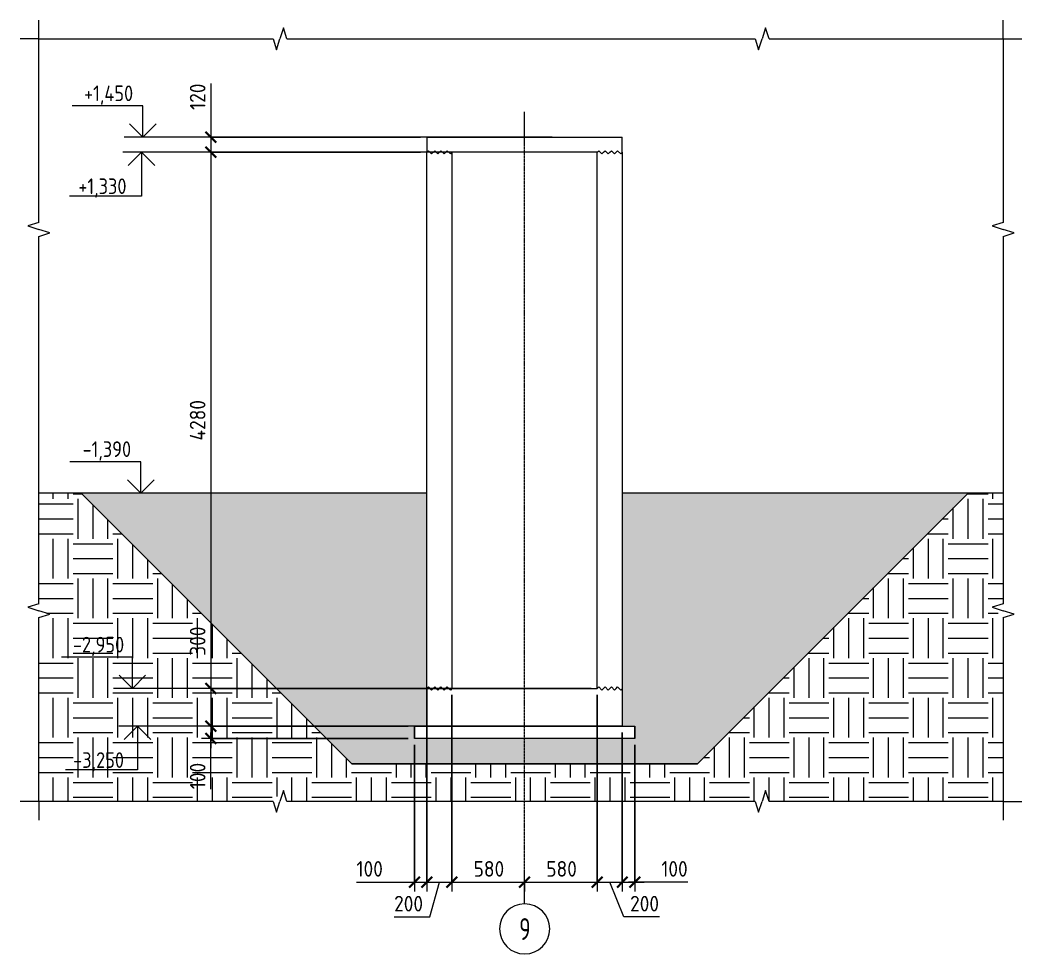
# Model space of a CAD drawing. Header units: millimetres. Extents: x 30199 to 68228, y -5153 to 33546.
# Drawn here: x 36478 to 44476, y -5068 to 2385 of the extents above; entities that cross this region are included whole.
import ezdxf

# ---------------------------------------------------------------- set-up
doc = ezdxf.new("R2010")
doc.units = ezdxf.units.MM
doc.linetypes.add('02 Штрихпунктирная _20 мм_', pattern=[25, 20, -2.5, 0, -2.5])
for name, color, linetype, lineweight in [('AA_Dim', 7, 'Continuous', 9), ('AA_Dim-50', 7, 'Continuous', 9), ('AA_Linii', 7, 'Continuous', 9), ('AA_Oformlenie', 7, 'Continuous', 9), ('AA_Vinoska', 7, 'Continuous', 9), ('AA_Visotnaya otmetka', 7, 'Continuous', 9), ('AF_Perekritie_Опалубка', 253, 'Continuous', 20), ('AF_Pokritie', 7, 'Continuous', 9), ('AF_Stena_Опалубка', 253, 'Continuous', 20), ('KR_Fundament', 7, 'Continuous', 20), ('Оси', 7, 'Continuous', 9)]:
    doc.layers.add(name, color=color, linetype=linetype, lineweight=lineweight)
doc.styles.add('ISOCPEUR_5', font='isocpeur.TTF', dxfattribs={"width": 0.7, "height": 175})
doc.styles.add('ISOCPEUR_6', font='isocpeur.TTF', dxfattribs={"width": 0.85, "height": 125})
doc.styles.add('ISOCPEUR_7', font='isocpeur.TTF', dxfattribs={"width": 0.9, "height": 125})
doc.dimstyles.new('00_Точн_3_знака__прозр__2', dxfattribs={"dimscale": 304.8, "dimtxt": 125.344371, "dimasz": 0.278871, "dimexe": 0.246063, "dimexo": 0.164042, "dimgap": 0.016404, "dimtad": 1, "dimdec": 3, "dimrnd": 0.001, "dimdsep": 46, "dimtxsty": 'ISOCPEUR_7', "dimblk1": 'OBLIQUE', "dimblk2": 'OBLIQUE', "dimsah": 1, "dimcen": 0.09, "dimdle": 0.246063, "dimazin": 0, "dimtfac": 1, "dimtdec": 4, "dimtix": 1, "dimtmove": 1, "dimatfit": 3, "dimfxl": 1, "dimtvp": 1, "dimtolj": 1, "dimtzin": 0, "dimlwd": 18, "dimlwe": 18, "dimarcsym": 2})
doc.dimstyles.new('00_Точн_3_знака__прозр__3', dxfattribs={"dimscale": 304.8, "dimtxt": 125.344371, "dimasz": 0.278871, "dimexe": 0.246063, "dimexo": 0.164042, "dimgap": 0.016404, "dimtad": 1, "dimdec": 3, "dimrnd": 0.001, "dimdsep": 46, "dimtxsty": 'ISOCPEUR_7', "dimblk1": 'OBLIQUE', "dimblk2": 'OBLIQUE', "dimsah": 1, "dimcen": 0.09, "dimdle": 0.246063, "dimazin": 0, "dimtfac": 1, "dimtdec": 4, "dimtix": 1, "dimtmove": 0, "dimatfit": 3, "dimfxl": 1, "dimtvp": 1, "dimtolj": 1, "dimtzin": 0, "dimlwd": 18, "dimlwe": 18, "dimarcsym": 2})

# ---------------------------------------------------------------- blocks, each defined once
blk = doc.blocks.new('Последовательность узлов - 3мм масшт20 маскировка-904226-1-1 Опалубка')
at = {"layer": 'AA_Oformlenie'}
for p, q in [((32585.1, 1330), (32597.6, 1342.5)), ((32622.6, 1317.5), (32597.6, 1342.5)), ((32635.1, 1330), (32622.6, 1317.5)), ((32635.1, 1330), (32647.6, 1342.5)), ((32672.6, 1317.5), (32647.6, 1342.5)), ((32685.1, 1330), (32672.6, 1317.5)), ((32685.1, 1330), (32697.6, 1342.5)), ((32722.6, 1317.5), (32697.6, 1342.5)), ((32735.1, 1330), (32722.6, 1317.5)), ((32735.1, 1330), (32747.6, 1342.5)), ((32772.6, 1317.5), (32747.6, 1342.5)), ((32785.1, 1330), (32772.6, 1317.5))]:
    blk.add_line(p, q, dxfattribs=at)
blk = doc.blocks.new('011_Прямоугольник обрыва _ЭлУзла_ - 011_Прямоугольник обрыва _ЭлУзла_-4150261-1-1 Опалубка')
at = {"layer": 'AA_Oformlenie'}
for p, q in [((28127.4, 769.9), (28127.4, 2235)), ((28127.4, 2235), (29996.8, 2235)), ((30108.1, 2235), (33845.6, 2235)), ((33956.9, 2235), (35825.1, 2235)), ((35825.1, 2235), (35825.1, 769.9)), ((28127.4, -2273), (28127.4, 658.6)), ((35825.1, 658.6), (35825.1, -2273)), ((28127.4, -3850.8), (28127.4, -2384.3)), ((35825.1, -2384.3), (35825.1, -3850.8)), ((29996.8, -3850.8), (28127.4, -3850.8)), ((33845.6, -3850.8), (30108.1, -3850.8)), ((35825.1, -3850.8), (33956.9, -3850.8))]:
    blk.add_line(p, q, dxfattribs=at)
blk = doc.blocks.new('Ось сетки - d_4мм-2765513-1-1 Опалубка')
at = {"layer": 'Оси'}
for start, end in [(0, 180), (0, 180), (180, 360), (180, 360)]:
    blk.add_arc((32005.1, -4868.3), 200, start, end, dxfattribs=at)
blk = doc.blocks.new('Высотные отметки - Стрелка вверх-400292-1-1 Опалубка')
at = {"layer": 'AA_Vinoska'}
for p, q in [((28940.6, -1140), (28375.6, -1140)), ((28940.6, -1390), (28940.6, -1140)), ((28940.6, -1390), (28834.5, -1283.9)), ((28940.6, -1390), (29046.7, -1283.9)), ((29090.6, -1390), (28790.6, -1390))]:
    blk.add_line(p, q, dxfattribs=at)
blk = doc.blocks.new('DIMBLOCK14-1-1 Опалубка')
at = {"layer": 'AA_Dim-50', "lineweight": 18}
for p, q in [((38000.9, 1878.6), (38000.9, 1618.1)), ((38000.9, 1618.1), (38000.9, 1390)), ((38000.9, 1525), (38000.9, 1330)), ((39675.6, 1450), (37925.9, 1450)), ((38000.9, 1450), (39675.6, 1450)), ((39675.6, 1330), (37925.9, 1330)), ((38000.9, 1330), (39675.6, 1330))]:
    blk.add_line(p, q, dxfattribs=at)
at = {"layer": 'AA_Dim-50', "lineweight": 30}
for p, q in [((38000.9, 1450), (37958.4, 1492.5)), ((38000.9, 1450), (38043.4, 1407.5)), ((38000.9, 1330), (37958.4, 1372.5)), ((38000.9, 1330), (38043.4, 1287.5))]:
    blk.add_line(p, q, dxfattribs=at)
at = {"layer": 'AA_Dim-50', "color": 0, "lineweight": 18, "insert": (37833.1, 1668.1), "char_height": 125, "width": 252.581, "attachment_point": 1, "rotation": 90, "line_spacing_factor": 1.135194, "style": 'ISOCPEUR_7'}
blk.add_mtext('120', dxfattribs=at)
blk = doc.blocks.new('_Oblique')
at = {"color": 0, "linetype": 'ByBlock', "lineweight": -2}
blk.add_line((-0.5, -0.5), (0.5, 0.5), dxfattribs=at)
blk = doc.blocks.new('DIMBLOCK15-1-1 Опалубка')
at = {"layer": 'AA_Dim-50', "lineweight": 30}
for p, q in [((38000.9, 1330), (37958.4, 1372.5)), ((38000.9, 1330), (38043.4, 1287.5)), ((38000.9, -2950), (37958.4, -2907.5)), ((38000.9, -2950), (38043.4, -2992.5))]:
    blk.add_line(p, q, dxfattribs=at)
at = {"layer": 'AA_Dim-50', "lineweight": 18}
for p, q in [((39675.6, 1330), (37925.9, 1330)), ((38000.9, 1330), (38000.9, -2950)), ((38000.9, 1330), (39675.6, 1330)), ((41035.6, -2950), (37925.9, -2950)), ((38000.9, -2950), (41035.6, -2950))]:
    blk.add_line(p, q, dxfattribs=at)
at = {"layer": 'AA_Dim-50', "color": 0, "lineweight": 18, "insert": (37833.1, -970.8), "char_height": 125, "width": 385.966, "attachment_point": 1, "rotation": 90, "line_spacing_factor": 1.135194, "style": 'ISOCPEUR_7'}
blk.add_mtext('4280', dxfattribs=at)
blk = doc.blocks.new('DIMBLOCK16-1-1 Опалубка')
at = {"layer": 'AA_Dim-50', "lineweight": 18}
for p, q in [((38000.9, -2454.4), (38000.9, -2738.5)), ((38000.9, -2738.5), (38000.9, -3100)), ((41035.6, -2950), (37925.9, -2950)), ((38000.9, -2950), (38000.9, -3250)), ((38000.9, -2950), (41035.6, -2950)), ((39575.6, -3250), (37925.9, -3250)), ((38000.9, -3250), (39575.6, -3250))]:
    blk.add_line(p, q, dxfattribs=at)
at = {"layer": 'AA_Dim-50', "lineweight": 30}
for p, q in [((38000.9, -2950), (37958.4, -2907.5)), ((38000.9, -2950), (38043.4, -2992.5)), ((38000.9, -3250), (37958.4, -3207.5)), ((38000.9, -3250), (38043.4, -3292.5))]:
    blk.add_line(p, q, dxfattribs=at)
at = {"layer": 'AA_Dim-50', "color": 0, "lineweight": 18, "insert": (37833.1, -2688.5), "char_height": 125, "width": 280.961, "attachment_point": 1, "rotation": 90, "line_spacing_factor": 1.135194, "style": 'ISOCPEUR_7'}
blk.add_mtext('300', dxfattribs=at)
blk = doc.blocks.new('DIMBLOCK17-1-1 Опалубка')
at = {"layer": 'AA_Dim-50', "lineweight": 18}
for p, q in [((39575.6, -3250), (37925.9, -3250)), ((38000.9, -3250), (38000.9, -3425)), ((38000.9, -3250), (39575.6, -3250)), ((39575.6, -3350), (37925.9, -3350)), ((38000.9, -3492.8), (38000.9, -3300)), ((38000.9, -3350), (39575.6, -3350)), ((38000.9, -3753.3), (38000.9, -3492.8))]:
    blk.add_line(p, q, dxfattribs=at)
at = {"layer": 'AA_Dim-50', "lineweight": 30}
for p, q in [((38000.9, -3250), (37958.4, -3207.5)), ((38000.9, -3250), (38043.4, -3292.5)), ((38000.9, -3350), (37958.4, -3307.5)), ((38000.9, -3350), (38043.4, -3392.5))]:
    blk.add_line(p, q, dxfattribs=at)
at = {"layer": 'AA_Dim-50', "color": 0, "lineweight": 18, "insert": (37833.1, -3753.3), "char_height": 125, "width": 252.581, "attachment_point": 1, "rotation": 90, "line_spacing_factor": 1.135194, "style": 'ISOCPEUR_7'}
blk.add_mtext('100', dxfattribs=at)
blk = doc.blocks.new('DIMBLOCK18-1-1 Опалубка')
at = {"layer": 'AA_Dim-50', "lineweight": 18}
for p, q in [((39725.6, -3000), (39725.6, -4569.6)), ((39725.6, -4494.6), (39725.6, -3000)), ((39625.6, -3400), (39625.6, -4569.6)), ((39625.6, -4494.6), (39625.6, -3400)), ((39163.7, -4494.6), (39424.2, -4494.6)), ((39424.2, -4494.6), (39675.6, -4494.6)), ((39550.6, -4494.6), (39725.6, -4494.6))]:
    blk.add_line(p, q, dxfattribs=at)
at = {"layer": 'AA_Dim-50', "lineweight": 30}
for p, q in [((39625.6, -4494.6), (39668.1, -4452.1)), ((39725.6, -4494.6), (39768.1, -4452.1)), ((39625.6, -4494.6), (39583.1, -4537.1)), ((39725.6, -4494.6), (39683.1, -4537.1))]:
    blk.add_line(p, q, dxfattribs=at)
at = {"layer": 'AA_Dim-50', "color": 0, "lineweight": 18, "insert": (39163.7, -4326.8), "char_height": 125, "width": 252.581, "attachment_point": 1, "line_spacing_factor": 1.135194, "style": 'ISOCPEUR_7'}
blk.add_mtext('100', dxfattribs=at)
blk = doc.blocks.new('DIMBLOCK19-1-1 Опалубка')
at = {"layer": 'AA_Dim-50', "lineweight": 18}
for p, q in [((39725.6, -3000), (39725.6, -4569.6)), ((39725.6, -4494.6), (39725.6, -3000)), ((39925.6, -3000), (39925.6, -4569.6)), ((39925.6, -4494.6), (39925.6, -3000)), ((39725.6, -4494.6), (39925.6, -4494.6)), ((39748, -4772.2), (39825.6, -4494.6)), ((39463.9, -4772.2), (39748, -4772.2))]:
    blk.add_line(p, q, dxfattribs=at)
at = {"layer": 'AA_Dim-50', "lineweight": 30}
for p, q in [((39725.6, -4494.6), (39768.1, -4452.1)), ((39925.6, -4494.6), (39968.1, -4452.1)), ((39725.6, -4494.6), (39683.1, -4537.1)), ((39925.6, -4494.6), (39883.1, -4537.1))]:
    blk.add_line(p, q, dxfattribs=at)
at = {"layer": 'AA_Dim-50', "color": 0, "lineweight": 18, "insert": (39463.9, -4604.4), "char_height": 125, "width": 280.961, "attachment_point": 1, "line_spacing_factor": 1.135194, "style": 'ISOCPEUR_7'}
blk.add_mtext('200', dxfattribs=at)
blk = doc.blocks.new('DIMBLOCK20-1-1 Опалубка')
at = {"layer": 'AA_Dim-50', "lineweight": 18}
for p, q in [((39925.6, -3000), (39925.6, -4569.6)), ((39925.6, -4494.6), (39925.6, -3000)), ((39925.6, -4494.6), (40505.6, -4494.6)), ((40505.6, -4484.5), (40505.6, -4569.6)), ((40505.6, -4494.6), (40505.6, -4484.5))]:
    blk.add_line(p, q, dxfattribs=at)
at = {"layer": 'AA_Dim-50', "lineweight": 30}
for p, q in [((39925.6, -4494.6), (39968.1, -4452.1)), ((40505.6, -4494.6), (40548.1, -4452.1)), ((39925.6, -4494.6), (39883.1, -4537.1)), ((40505.6, -4494.6), (40463.1, -4537.1))]:
    blk.add_line(p, q, dxfattribs=at)
at = {"layer": 'AA_Dim-50', "color": 0, "lineweight": 18, "insert": (40098.6, -4326.8), "char_height": 125, "width": 280.961, "attachment_point": 1, "line_spacing_factor": 1.135194, "style": 'ISOCPEUR_7'}
blk.add_mtext('580', dxfattribs=at)
blk = doc.blocks.new('DIMBLOCK21-1-1 Опалубка')
at = {"layer": 'AA_Dim-50', "lineweight": 18}
for p, q in [((41085.6, -3000), (41085.6, -4569.6)), ((41085.6, -4494.6), (41085.6, -3000)), ((40505.6, -4484.5), (40505.6, -4569.6)), ((40505.6, -4494.6), (40505.6, -4484.5)), ((40505.6, -4494.6), (41085.6, -4494.6))]:
    blk.add_line(p, q, dxfattribs=at)
at = {"layer": 'AA_Dim-50', "lineweight": 30}
for p, q in [((40505.6, -4494.6), (40548.1, -4452.1)), ((41085.6, -4494.6), (41128.1, -4452.1)), ((40505.6, -4494.6), (40463.1, -4537.1)), ((41085.6, -4494.6), (41043.1, -4537.1))]:
    blk.add_line(p, q, dxfattribs=at)
at = {"layer": 'AA_Dim-50', "color": 0, "lineweight": 18, "insert": (40678.6, -4326.8), "char_height": 125, "width": 280.961, "attachment_point": 1, "line_spacing_factor": 1.135194, "style": 'ISOCPEUR_7'}
blk.add_mtext('580', dxfattribs=at)
blk = doc.blocks.new('DIMBLOCK22-1-1 Опалубка')
at = {"layer": 'AA_Dim-50', "lineweight": 18}
for p, q in [((41085.6, -3000), (41085.6, -4569.6)), ((41085.6, -4494.6), (41085.6, -3000)), ((41285.6, -3300), (41285.6, -4569.6)), ((41285.6, -4494.6), (41285.6, -3300)), ((41085.6, -4494.6), (41285.6, -4494.6)), ((41297.5, -4772.2), (41185.6, -4494.6)), ((41581.6, -4772.2), (41297.5, -4772.2))]:
    blk.add_line(p, q, dxfattribs=at)
at = {"layer": 'AA_Dim-50', "lineweight": 30}
for p, q in [((41085.6, -4494.6), (41128.1, -4452.1)), ((41285.6, -4494.6), (41328.1, -4452.1)), ((41085.6, -4494.6), (41043.1, -4537.1)), ((41285.6, -4494.6), (41243.1, -4537.1))]:
    blk.add_line(p, q, dxfattribs=at)
at = {"layer": 'AA_Dim-50', "color": 0, "lineweight": 18, "insert": (41347.5, -4604.4), "char_height": 125, "width": 280.961, "attachment_point": 1, "line_spacing_factor": 1.135194, "style": 'ISOCPEUR_7'}
blk.add_mtext('200', dxfattribs=at)
blk = doc.blocks.new('DIMBLOCK23-1-1 Опалубка')
at = {"layer": 'AA_Dim-50', "lineweight": 18}
for p, q in [((41285.6, -3300), (41285.6, -4569.6)), ((41285.6, -4494.6), (41285.6, -3300)), ((41385.6, -3400), (41385.6, -4569.6)), ((41385.6, -4494.6), (41385.6, -3400)), ((41285.6, -4494.6), (41460.6, -4494.6)), ((41546.9, -4494.6), (41335.6, -4494.6)), ((41807.4, -4494.6), (41546.9, -4494.6))]:
    blk.add_line(p, q, dxfattribs=at)
at = {"layer": 'AA_Dim-50', "lineweight": 30}
for p, q in [((41285.6, -4494.6), (41328.1, -4452.1)), ((41385.6, -4494.6), (41428.1, -4452.1)), ((41285.6, -4494.6), (41243.1, -4537.1)), ((41385.6, -4494.6), (41343.1, -4537.1))]:
    blk.add_line(p, q, dxfattribs=at)
at = {"layer": 'AA_Dim-50', "color": 0, "lineweight": 18, "insert": (41596.9, -4326.8), "char_height": 125, "width": 252.581, "attachment_point": 1, "line_spacing_factor": 1.135194, "style": 'ISOCPEUR_7'}
blk.add_mtext('100', dxfattribs=at)
blk = doc.blocks.new('Высотные отметки - Стрелка вниз высокая-400290-1-1 Опалубка')
at = {"layer": 'AA_Vinoska'}
for p, q in [((29065.9, -3250), (28765.9, -3250)), ((28915.9, -3250), (28809.8, -3356.1)), ((28915.9, -3250), (28915.9, -3600)), ((28915.9, -3250), (29022, -3356.1)), ((28915.9, -3600), (28340.9, -3600))]:
    blk.add_line(p, q, dxfattribs=at)

msp = doc.modelspace()

# ---------------------------------------------------------------- hatches: boundary and pattern name
at = {"layer": 'AA_Oformlenie'}
h = msp.add_hatch(dxfattribs=at)
h.set_pattern_fill('FP_4', color=250, style=0, pattern_type=2)
h.set_pattern_definition([(0, (37854.3, 825), (317.5, 317.5), [317.5, -317.5]), (0, (37854.3, 944.06), (317.5, 317.5), [317.5, -317.5]), (0, (37854.3, 1063.12), (317.5, 317.5), [317.5, -317.5]), (90, (37894, 1102.8), (-317.5, 317.5), [317.5, -317.5]), (90, (38013.06, 1102.8), (-317.5, 317.5), [317.5, -317.5]), (90, (38132.12, 1102.8), (-317.5, 317.5), [317.5, -317.5])])
h.paths.add_polyline_path([(38497.3465, -3850.7799), (38497.3465, -3810.6245), (38552.3465, -3810.6245), (38552.3465, -3850.7799), (38580.5008, -3764.1298), (38608.6551, -3850.7799), (42346.1987, -3850.7799), (42346.1987, -3810.6245), (42401.1987, -3810.6245), (42401.1987, -3850.7799), (42429.353, -3764.1298), (42457.5073, -3850.7799), (44325.6248, -3850.7799), (44325.6248, -2384.335), (44285.4693, -2384.335), (44285.4693, -2329.335), (44325.6248, -2329.335), (44238.9746, -2301.1806), (44325.6248, -2273.0263), (44325.6248, -1390), (44045.6248, -1390), (41885.6248, -3550), (39125.6248, -3550), (36965.6248, -1390), (36627.9204, -1390), (36627.9204, -2273.0263), (36667.1731, -2273.0263), (36667.1731, -2329.335), (36627.9204, -2329.335), (36714.5229, -2356.835), (36627.9204, -2384.335), (36627.9204, -3850.7799), (37420.2155, -3850.7799)])
h = msp.add_hatch(dxfattribs=at)
h.set_pattern_fill('FP_3', color=250, style=0, pattern_type=2)
h.set_pattern_definition([(0, (37854.31, 825), (203.2, 50.8), [16.764, -135.636, 16.764, -135.636, -812.8]), (0, (37854.31, 825), (203.2, 50.8), [-304.8, 16.764, -288.036, 16.764, -135.636, -355.6]), (0, (37854.31, 825), (203.2, 50.8), [-762, 16.764, -84.836, 16.764, -237.236]), (120, (37930.51, 850.4), (-145.5941, 150.57636), [16.764, -135.636, 16.764, -135.636, -812.8]), (120, (37930.51, 850.4), (-145.5941, 150.57636), [-304.8, 16.764, -288.036, 16.764, -135.636, -355.6]), (120, (37930.51, 850.4), (-145.5941, 150.57636), [-762, 16.764, -84.836, 16.764, -237.236]), (240, (37955.91, 952), (-57.6059, -201.37636), [16.764, -135.636, 16.764, -135.636, -812.8]), (240, (37955.91, 952), (-57.6059, -201.37636), [-304.8, 16.764, -288.036, 16.764, -135.636, -355.6]), (240, (37955.91, 952), (-57.6059, -201.37636), [-762, 16.764, -84.836, 16.764, -237.236])])
h.paths.add_polyline_path([(41885.6248, -3550), (44045.6248, -1390), (41285.6248, -1390), (41285.6248, -3250), (41385.6248, -3250), (41385.6248, -3350), (39625.6248, -3350), (39625.6248, -3250), (39725.6248, -3250), (39725.6248, -1390), (36965.6248, -1390), (39125.6248, -3550), (40470.4991, -3550)])

# ---------------------------------------------------------------- linework, layer by layer
at = {"layer": 'AA_Linii'}
for p, q in [((36965.6248, -1390), (36627.9204, -1390)), ((39725.6248, -1390), (36965.6248, -1390)), ((36965.6248, -1390), (39125.6248, -3550)), ((39125.6248, -3550), (36965.6248, -1390)), ((39725.6248, -3250), (39725.6248, -1390)), ((44045.6248, -1390), (41285.6248, -1390)), ((41285.6248, -1390), (41285.6248, -3250)), ((41885.6248, -3550), (44045.6248, -1390)), ((44045.6248, -1390), (41885.6248, -3550)), ((44325.6248, -1390), (44045.6248, -1390)), ((39625.6248, -3350), (39625.6248, -3250)), ((39625.6248, -3250), (39725.6248, -3250)), ((41285.6248, -3250), (41385.6248, -3250)), ((41385.6248, -3250), (41385.6248, -3350)), ((41385.6248, -3350), (39625.6248, -3350)), ((39125.6248, -3550), (41885.6248, -3550)), ((41885.6248, -3550), (39125.6248, -3550))]:
    msp.add_line(p, q, dxfattribs=at)
at = {"layer": 'AA_Vinoska'}
for p, q in [((36627.9204, 2235), (36627.9204, 2385)), ((38580.5008, 2321.6501), (38552.3465, 2235)), ((38608.6551, 2235), (38580.5008, 2321.6501)), ((42429.353, 2321.6501), (42401.1987, 2235)), ((42457.5073, 2235), (42429.353, 2321.6501)), ((44325.6248, 2235), (44325.6248, 2385)), ((36627.9204, 2235), (36477.9204, 2235)), ((38497.3465, 2235), (38524.8465, 2148.3975)), ((38524.8465, 2148.3975), (38552.3465, 2235)), ((42346.1987, 2235), (42373.6987, 2148.3975)), ((42373.6987, 2148.3975), (42401.1987, 2235)), ((44325.6248, 2235), (44475.6248, 2235)), ((36627.9204, 769.8637), (36541.2702, 741.7094)), ((36541.2702, 741.7094), (36627.9204, 713.555)), ((44325.6248, 769.8637), (44238.9746, 741.7094)), ((44238.9746, 741.7094), (44325.6248, 713.555)), ((36714.5229, 686.055), (36627.9204, 713.555)), ((36627.9204, 658.555), (36714.5229, 686.055)), ((44412.2273, 686.055), (44325.6248, 713.555)), ((44325.6248, 658.555), (44412.2273, 686.055)), ((36627.9204, -2273.0263), (36541.2702, -2301.1806)), ((36541.2702, -2301.1806), (36627.9204, -2329.335)), ((44325.6248, -2273.0263), (44238.9746, -2301.1806)), ((44238.9746, -2301.1806), (44325.6248, -2329.335)), ((36714.5229, -2356.835), (36627.9204, -2329.335)), ((36627.9204, -2384.335), (36714.5229, -2356.835)), ((44412.2273, -2356.835), (44325.6248, -2329.335)), ((44325.6248, -2384.335), (44412.2273, -2356.835)), ((38580.5008, -3764.1298), (38552.3465, -3850.7799)), ((38608.6551, -3850.7799), (38580.5008, -3764.1298)), ((42429.353, -3764.1298), (42401.1987, -3850.7799)), ((42457.5073, -3850.7799), (42429.353, -3764.1298)), ((36627.9204, -3850.7799), (36477.9204, -3850.7799)), ((36627.9204, -3850.7799), (36627.9204, -4000.7799)), ((38497.3465, -3850.7799), (38524.8465, -3937.3825)), ((38524.8465, -3937.3825), (38552.3465, -3850.7799)), ((42346.1987, -3850.7799), (42373.6987, -3937.3825)), ((42373.6987, -3937.3825), (42401.1987, -3850.7799)), ((44325.6248, -3850.7799), (44475.6248, -3850.7799)), ((44325.6248, -3850.7799), (44325.6248, -4000.7799))]:
    msp.add_line(p, q, dxfattribs=at)
at = {"layer": 'AA_Visotnaya otmetka'}
for p, q in [((40726.6989, 1450), (37458.3335, 1450)), ((40726.6989, 1450), (40726.6989, 1450)), ((40747.8504, 1330), (37447.8681, 1330)), ((40747.8504, 1330), (40747.8504, 1330)), ((38542.0728, -1390), (37441.1614, -1390)), ((38542.0728, -1390), (38542.0728, -1390)), ((40750.9835, -2950), (37374.6097, -2950)), ((40750.9835, -2950), (40750.9835, -2950)), ((40782.9707, -3250), (37416.4716, -3250)), ((40782.9707, -3250), (40782.9707, -3250))]:
    msp.add_line(p, q, dxfattribs=at)
at = {"layer": 'AF_Perekritie_Опалубка'}
for p, q in [((39725.6248, 1450), (41285.6248, 1450)), ((39725.6248, 1450), (39725.6248, 1330)), ((41285.6248, 1330), (41285.6248, 1450)), ((41085.6248, 1330), (39925.6248, 1330))]:
    msp.add_line(p, q, dxfattribs=at)
at = {"layer": 'AF_Pokritie', "lineweight": 20}
for p, q in [((39625.6248, -3250), (41385.6248, -3250)), ((39625.6248, -3250), (39625.6248, -3350)), ((41385.6248, -3350), (41385.6248, -3250)), ((41385.6248, -3350), (39625.6248, -3350))]:
    msp.add_line(p, q, dxfattribs=at)
at = {"layer": 'AF_Stena_Опалубка'}
for p, q in [((39725.6248, -2950), (39725.6248, 1330)), ((39925.6248, 1330), (39925.6248, -2950)), ((41085.6248, -2950), (41085.6248, 1330)), ((41285.6248, 1330), (41285.6248, -2950))]:
    msp.add_line(p, q, dxfattribs=at)
at = {"layer": 'KR_Fundament'}
for p, q in [((39725.6248, -2950), (39725.6248, -3250)), ((39925.6248, -2950), (41085.6248, -2950)), ((41285.6248, -2950), (41285.6248, -3250)), ((41285.6248, -3250), (39725.6248, -3250))]:
    msp.add_line(p, q, dxfattribs=at)
at = {"layer": 'Оси'}
for p, q in [((40505.6248, 1401.542), (40505.6248, 1651.542)), ((40505.6248, -4668.308), (40505.6248, -4418.308))]:
    msp.add_line(p, q, dxfattribs=at)
at = {"layer": 'Оси', "linetype": '02 Штрихпунктирная _20 мм_'}
msp.add_line((40505.6248, -4418.308), (40505.6248, 1401.542), dxfattribs=at)

# ---------------------------------------------------------------- block references
at = {"layer": 'AA_Oformlenie'}
for name, p in [('011_Прямоугольник обрыва _ЭлУзла_ - 011_Прямоугольник обрыва _ЭлУзла_-4150261-1-1 Опалубка', (8500.5632, 0)), ('Последовательность узлов - 3мм масшт20 маскировка-904226-1-1 Опалубка', (7140.5632, 0)), ('Последовательность узлов - 3мм масшт20 маскировка-904226-1-1 Опалубка', (8500.5632, 0)), ('Последовательность узлов - 3мм масшт20 маскировка-904226-1-1 Опалубка', (7140.5632, -4280)), ('Последовательность узлов - 3мм масшт20 маскировка-904226-1-1 Опалубка', (8500.5632, -4280))]:
    msp.add_blockref(name, p, dxfattribs=at)
at = {"layer": 'AA_Vinoska'}
for name in ['Высотные отметки - Стрелка вверх-400292-1-1 Опалубка', 'Высотные отметки - Стрелка вниз высокая-400290-1-1 Опалубка']:
    msp.add_blockref(name, (8500.5632, 0), dxfattribs=at)
at = {"layer": 'AA_Visotnaya otmetka'}
for name, p in [('Высотные отметки - Стрелка вверх-400292-1-1 Опалубка', (8517.7352, 2840)), ('Высотные отметки - Стрелка вниз высокая-400290-1-1 Опалубка', (8531.9596, 4580)), ('Высотные отметки - Стрелка вверх-400292-1-1 Опалубка', (8434.0115, -1560))]:
    msp.add_blockref(name, p, dxfattribs=at)
at = {"layer": 'Оси'}
msp.add_blockref('Ось сетки - d_4мм-2765513-1-1 Опалубка', (8500.5632, 0), dxfattribs=at)

# ---------------------------------------------------------------- texts
at = {"layer": 'AA_Visotnaya otmetka', "char_height": 125, "attachment_point": 1, "line_spacing_factor": 1.135194, "style": 'ISOCPEUR_6'}
for s, insert, width in [('+1,450', (36989.0577, 1862.8398), 466.262028), ('+1,330', (36943.6058, 1121.341), 454.22946), ('-1,390', (36976.8992, -977.1602), 454.22946), ('-2,950', (36899.6936, -2537.1602), 479.798668), ('-3,250', (36901.5555, -3458.659), 479.798668)]:
    msp.add_mtext(s, dxfattribs=dict(at, insert=insert, width=width))
at = {"layer": 'Оси', "insert": (40462.6844, -4782.0778), "char_height": 175, "width": 103.818531, "attachment_point": 1, "style": 'ISOCPEUR_5'}
msp.add_mtext('\\fISOCPEUR|b0|i0|c204|p34|;\\W.7;9', dxfattribs=at)

# ---------------------------------------------------------------- dimensions: what is measured, and where the dimension line sits
at = {"layer": 'AA_Dim', "lineweight": 18}
for base, p1, p2, override, picture, middle in [((38000.9156, 1330), (39725.6248, 1450), (39725.6248, 1330), {"dimpost": '<>', "dimfxl": 120}, 'DIMBLOCK14-1-1 Опалубка', (37916.4091, 1794.4313)), ((38000.9156, -3250), (41085.6248, -2950), (39625.6248, -3250), {"dimpost": '<>', "dimfxl": 1490.503271}, 'DIMBLOCK16-1-1 Опалубка', (37916.4091, -2548.0301)), ((38000.9156, -3350), (39625.6248, -3250), (39625.6248, -3350), {"dimpost": '<>', "dimfxl": 100}, 'DIMBLOCK17-1-1 Опалубка', (37916.4091, -3627.0115))]:
    dim = msp.add_linear_dim(base=base, p1=p1, p2=p2, angle=90, dimstyle='00_Точн_3_знака__прозр__2', override=override, dxfattribs=at)
    dim.commit()
    dim.dimension.update_dxf_attribs({"geometry": picture, "text_midpoint": middle, "dimtype": 160, "text_rotation": 90})
dim = msp.add_linear_dim(base=(38000.9156, -2950), p1=(39725.6248, 1330), p2=(41085.6248, -2950), angle=90, dimstyle='00_Точн_3_знака__прозр__3', override={"dimpost": '<>', "dimfxl": 4490.879647}, dxfattribs=at)
dim.commit()
dim.dimension.update_dxf_attribs({"geometry": 'DIMBLOCK15-1-1 Опалубка', "text_midpoint": (37933.4156, -810)})
for base, p1, p2, override, picture, middle in [((39725.6248, -4494.616), (39625.6248, -3350), (39725.6248, -2950), {"dimpost": '<>', "dimfxl": 412.310563}, 'DIMBLOCK18-1-1 Опалубка', (39289.9715, -4410.1096)), ((39925.6248, -4494.616), (39725.6248, -2950), (39925.6248, -2950), {"dimpost": '<>', "dimfxl": 200}, 'DIMBLOCK19-1-1 Опалубка', (39604.3913, -4687.7139)), ((41285.6248, -4494.616), (41085.6248, -2950), (41285.6248, -3250), {"dimpost": '<>', "dimfxl": 360.555128}, 'DIMBLOCK22-1-1 Опалубка', (41487.9459, -4687.7139)), ((41385.6248, -4494.616), (41285.6248, -3250), (41385.6248, -3350), {"dimpost": '<>', "dimfxl": 141.421356}, 'DIMBLOCK23-1-1 Опалубка', (41723.2181, -4410.1096))]:
    dim = msp.add_linear_dim(base=base, p1=p1, p2=p2, dimstyle='00_Точн_3_знака__прозр__2', override=override, dxfattribs=at)
    dim.commit()
    dim.dimension.update_dxf_attribs({"geometry": picture, "text_midpoint": middle, "dimtype": 160})
for base, p1, p2, picture, middle in [((40505.6248, -4494.616), (39925.6248, -2950), (40505.6248, -4434.512), 'DIMBLOCK20-1-1 Опалубка', (40215.6248, -4427.116)), ((41085.6248, -4494.616), (40505.6248, -4434.512), (41085.6248, -2950), 'DIMBLOCK21-1-1 Опалубка', (40795.6248, -4427.116))]:
    dim = msp.add_linear_dim(base=base, p1=p1, p2=p2, dimstyle='00_Точн_3_знака__прозр__3', override={"dimpost": '<>', "dimfxl": 1593.792894}, dxfattribs=at)
    dim.commit()
    dim.dimension.update_dxf_attribs({"geometry": picture, "text_midpoint": middle})

doc.saveas('drawing.dxf')
